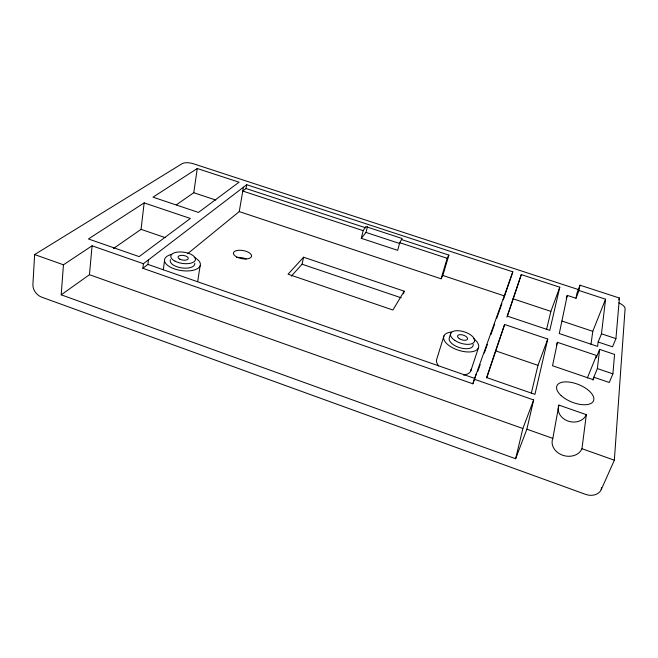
<?xml version="1.0" encoding="UTF-8"?>
<svg xmlns="http://www.w3.org/2000/svg" width="658" height="658" viewBox="0 0 658 658"><rect width="100%" height="100%" fill="white"/><g stroke="black" fill="none" stroke-linecap="round" stroke-linejoin="round"><path stroke-width="0.99" d="M578.604 289.635L193.378 163.752A8.464 3.125 9.4 0 0 182.233 163.595L34.635 254.572L32.9 284.61A10.939 8.118 49 0 0 41.717 297.169L585.76 494.421A12.321 9.788 13.3 0 0 601.239 489.626L614.35 460.205L625.1 308.602A9.286 3.594 20.5 0 0 618.882 302.919M512.812 271.836L474.369 379.255L533.654 399.949L526.877 429.18L515.633 458.741L61.202 294.817L63.456 264.796L92.071 245.804L143.428 263.726L246.717 184.709L512.812 271.836L504.653 296.018L442.834 275.472L441.082 278.786L239.249 211.588L187.727 253.626M557.441 342.316L552.531 365.749L593.508 379.756L593.82 377.215L609.267 382.487L612.902 373.851L614.572 354.423L599.635 349.398L596.214 357.812L596.502 355.493L557.441 342.316L556.372 345.129M579.969 285.177L578.991 290.507L605.566 299.193L601.478 333.795L598.155 342.012L612.532 346.832L615.929 338.615L619.425 298.033L579.969 285.177L577.05 292.868L576.038 298.271L567.278 295.393L566.225 298.206M601.239 489.626L601.42 487.627M61.202 294.817L89.455 274.715L92.071 245.804M113.472 248.51L141.051 229.346L144.16 202.886L190.351 218.472L139.151 256.612L88.427 238.961L144.16 202.886M592.677 380.02L597.365 368.57L599.635 349.398M476.269 373.933L472.839 383.795L142.868 268.308L143.428 263.726M598.155 342.012L597.612 346.421L559.275 333.557L567.278 295.393M142.868 268.308L147.918 264.409L148.478 259.861M526.877 429.18L552.835 438.384A15.488 12.65 13.9 0 0 562.615 455.213A15.488 12.65 13.9 0 0 581.96 448.715L586.336 414.663L558.897 405.098A14.566 12.14 12.7 0 0 558.288 407.401M163.332 269.615L164.516 260.675M590.991 344.331L592.776 331.328L605.566 299.193M176.352 204.819L193.765 192.72L197.268 168.514L239.051 182.192L198.461 212.427L153.001 197.17L197.268 168.514M197.68 281.608L200.106 265.881M239.249 211.588L243.435 187.217M363.15 230.654L361.275 238.311L397.679 250.336L399.719 242.679L402.12 238.5L365.807 226.599L363.15 230.654L242.777 191.067L246.051 188.533L246.717 184.709M552.835 438.384L558.897 405.098M291.28 276.196L302.071 264.22L303.568 257.22L404.201 291.181L403.477 293.805M547.76 339.051L534.946 394.356L486.846 377.618L504.612 324.493L547.76 339.051L537.973 365.354L531.343 393.048M559.777 287.209L549.775 330.365L507.408 316.144L521.292 274.608L559.777 287.209L550.878 311.374L546.576 329.354M515.633 458.741L522.863 428.514L533.654 399.949M361.275 238.311L366.004 232.43L367.427 226.64M441.082 278.786L447.169 258.281L448.888 255.098L401.808 239.652M442.834 275.472L448.888 255.098M443.953 335.893L436.838 358.923A18.013 9.015 18.1 0 0 438.615 365.897M450.705 333.409L449.348 337.743A12.527 5.98 17.9 0 0 460.435 347.893A12.527 5.98 17.9 0 0 473.184 344.29M470.84 370.75L478.481 347.745M472.839 383.795L474.369 379.255M486.492 377.947L495.573 350.829L537.973 365.354M506.874 317.09L521.292 274.608M495.902 349.883L504.612 324.493M477.749 371.433L480.167 364.664M484.304 353.058L487.405 344.356M490.86 334.692L494.651 324.057M496.724 318.25L501.898 303.749M503.271 299.884L504.308 296.98M576.038 298.271L578.991 290.507M618.726 299.744L619.425 298.033M587.355 377.996L596.502 355.493M404.201 291.181L392.9 310.008L288.056 274.197L303.568 257.22M246.051 188.533L365.527 227.742M399.719 242.679L447.169 258.281M366.004 232.43L399.908 243.592M193.765 192.72L215.799 200.04M513.001 298.79L550.878 311.374M601.478 333.795L615.929 338.615M561.998 321.063L592.776 331.328M302.071 264.22L401.29 297.844M597.365 368.57L612.902 373.851M141.051 229.346L165.232 237.637M147.918 264.409L474.755 378.44M34.635 254.572L63.456 264.796M581.96 448.715L614.35 460.205M89.455 274.715L522.863 428.514M471.128 369.187A18.013 9.015 18.1 0 1 463.528 375.052M473.382 338.418A18.268 8.727 17.9 0 1 472.888 351.561A18.268 8.727 17.9 0 1 447.226 344.101A18.268 8.727 17.9 0 1 451.462 332.035M194.768 263.266A12.412 5.692 8.3 0 1 181.657 267.905A12.412 5.692 8.3 0 1 170.463 259.696M194.217 257.377A18.103 8.299 8.3 0 1 195.113 269.731A18.103 8.299 8.3 0 1 168.843 266.243A18.103 8.299 8.3 0 1 171.754 254.391M236.518 257.549A9.171 4.162 10.2 0 1 246.182 258.989M586.336 414.663A14.566 12.14 12.7 0 1 569.902 421.622A14.566 12.14 12.7 0 1 558.214 408.182M561.216 395.655A19.789 9.385 22.1 0 0 592.924 401.849A19.789 9.385 22.1 0 0 571.506 382.446A19.789 9.385 22.1 0 0 561.216 395.655M454.744 340.342A12.56 5.947 17.8 0 0 474.451 341.535A12.56 5.947 17.8 0 0 458.462 330.727A12.56 5.947 17.8 0 0 454.744 340.342M459.276 338.631A5.231 2.476 17.8 0 0 467.501 339.158A5.231 2.476 17.8 0 0 460.88 334.642A5.231 2.476 17.8 0 0 459.276 338.631M175.094 261.21A12.444 5.651 8.4 0 0 195.262 260.288A12.444 5.651 8.4 0 0 179.058 251.965A12.444 5.651 8.4 0 0 175.094 261.21M179.79 259.17A5.182 2.352 8.4 0 0 188.213 258.816A5.182 2.352 8.4 0 0 181.501 255.329A5.182 2.352 8.4 0 0 179.79 259.17M236.962 257.114A9.204 4.112 10.3 0 0 251.529 256.48A9.204 4.112 10.3 0 0 239.068 250.262A9.204 4.112 10.3 0 0 236.962 257.114"/></g></svg>
